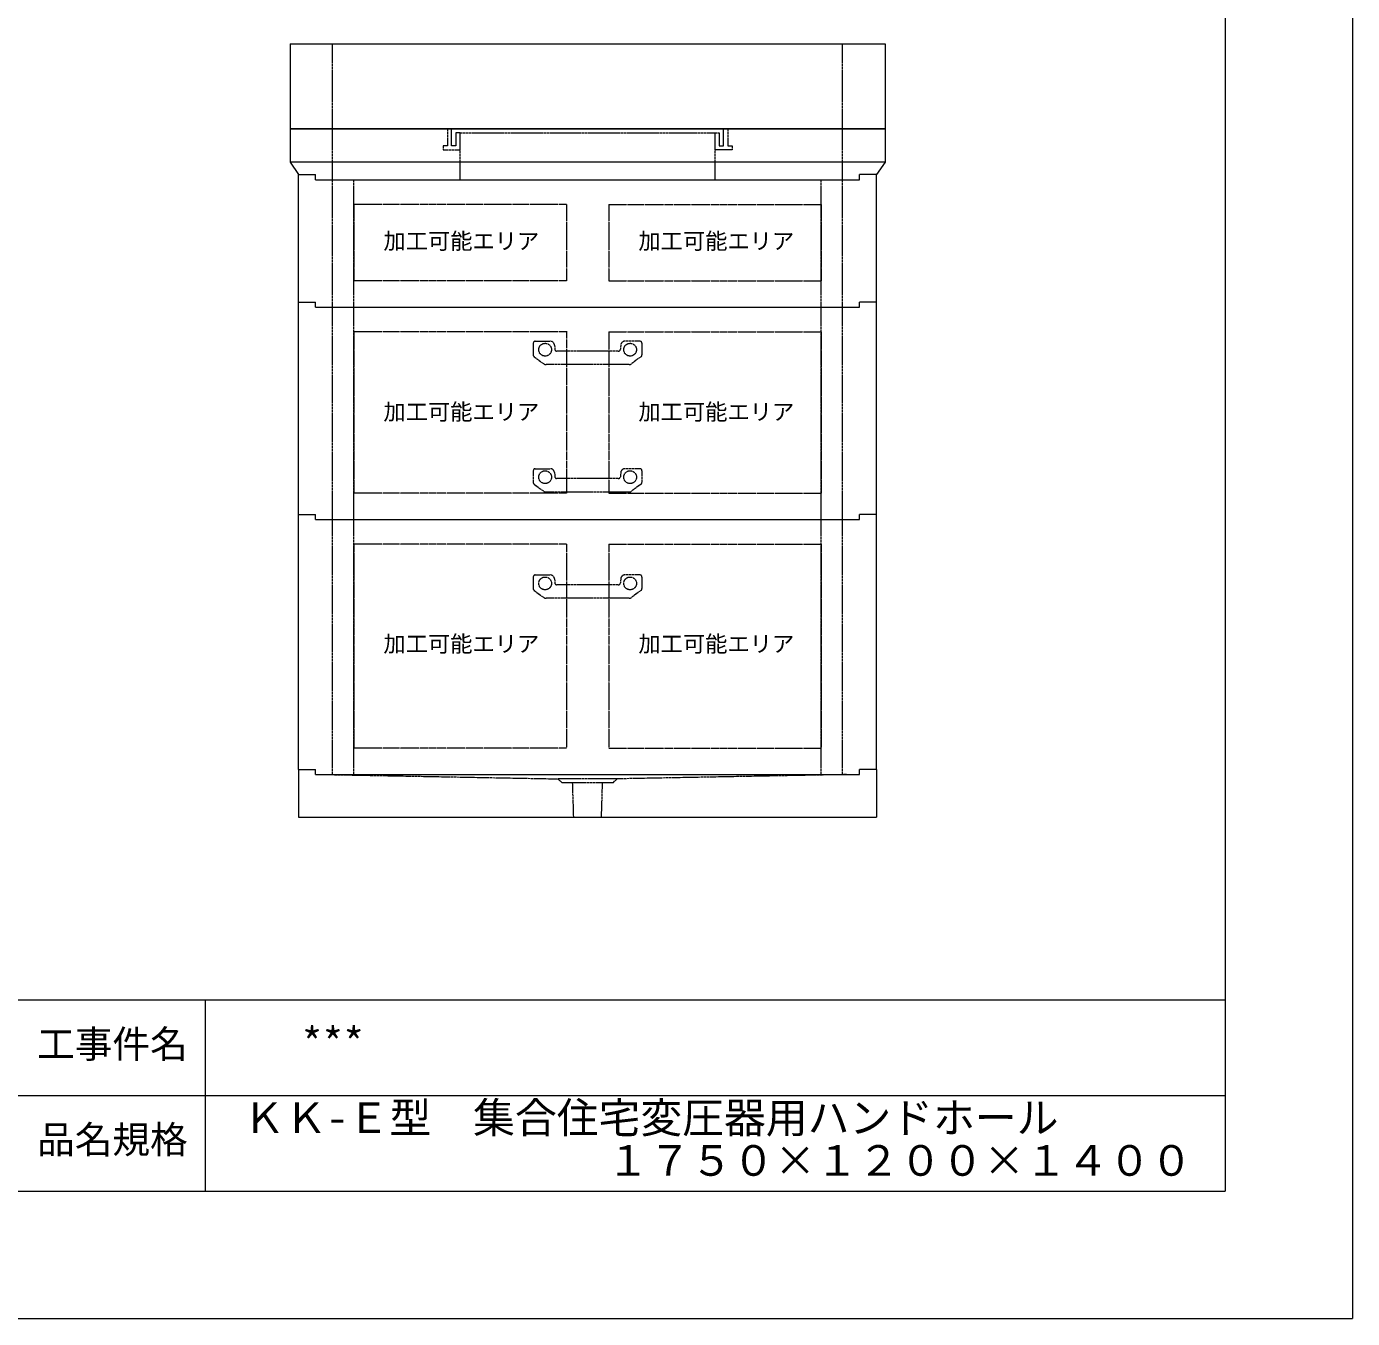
# Model space of a CAD drawing. Units: millimetres, scale not verified. Extents: x -4455 to 4455, y -3150 to 3150.
# Drawn here: x 1335 to 4455, y -3150 to -109 of the extents above; entities that cross this region are included whole.
import ezdxf
from ezdxf.enums import TextEntityAlignment as Align

# ---------------------------------------------------------------- set-up
doc = ezdxf.new("R2010")
doc.units = ezdxf.units.MM
doc.header["$LTSCALE"] = 20
doc.linetypes.add('LONG_DASHED1', pattern=[7, 6, -1])
doc.linetypes.add('LONG_DOUBLE_CHAIN', pattern=[21.8, 18, -1, 0.6, -0.6, 0.6, -1])
for name, color, linetype, lineweight in [('0-0_D-TTL', 7, 'Continuous', 9), ('0-1_Defpoints', 7, 'Continuous', 9), ('0-2_D-TTL-FRAM1', 134, 'Continuous', 9), ('0-3_D-TTL-TXT', 7, 'Continuous', 9), ('0-5_D-STR-STR3', 2, 'LONG_DASHED1', 9), ('0-6_D-STR', 7, 'Continuous', 9), ('0-7_D-STR-STR4', 134, 'LONG_DASHED1', 9), ('0-B_D-STR-STR5', 1, 'LONG_DOUBLE_CHAIN', 9)]:
    doc.layers.add(name, color=color, linetype=linetype, lineweight=lineweight)
doc.styles.add('ＭＳ ゴシック', font='')
doc.styles.get('ＭＳ ゴシック').set_extended_font_data('MS Gothic')

# ---------------------------------------------------------------- blocks, each defined once
blk = doc.blocks.new('A$C4DE05FD1')
at = {"layer": '0-0_D-TTL', "color": 134}
for p in [(114800, 76000), (4000, 4000)]:
    blk.add_line(p, (114800, 4000), dxfattribs=at)
at = {"layer": '0-1_Defpoints', "color": 134}
for p in [(118800, 84000), (0, 0)]:
    blk.add_line(p, (118800, 0), dxfattribs=at)
at = {"layer": '0-2_D-TTL-FRAM1'}
for p, q in [((38800, 10000), (114800, 10000)), ((82800, 10000), (82800, 4000)), ((64800, 7000), (114800, 7000))]:
    blk.add_line(p, q, dxfattribs=at)
at = {"layer": '0-3_D-TTL-TXT', "style": 'ＭＳ ゴシック'}
for s, p in [('工事件名', (77528.4, 7919.5)), ('品名規格', (77528.4, 4919.5))]:
    blk.add_text(s, height=866, dxfattribs=at).set_placement(p, align=Align.BOTTOM_LEFT)
blk = doc.blocks.new('A$C5E9138E8')
at = {"layer": '0-6_D-STR', "linetype": 'LONG_DASHED1'}
for p, q in [((-12000, 0), (-12000, 2400)), ((-6000, 0), (-6000, 2200)), ((6000, 0), (6000, 2200)), ((12000, 0), (12000, 2400))]:
    blk.add_line(p, q, dxfattribs=at)
at = {"layer": '0-6_D-STR'}
for p, q in [((14000, 820), (-14000, 820)), ((-13600, 240), (-12800, 240)), ((-12800, 0), (-12800, 240)), ((13600, 240), (12800, 240))]:
    blk.add_line(p, q, dxfattribs=at)
for points in [[(-14000, 2400), (14000, 2400), (14000, 820), (13600, 240)], [(-14000, 2400), (-14000, 820), (-13600, 240)], [(-12800, 0), (12800, 0), (12800, 240)]]:
    blk.add_lwpolyline(points, dxfattribs=at)
at = {"layer": '0-7_D-STR-STR4'}
for points in [[(-6600, 2400), (-6600, 1600), (-6800, 1600), (-6800, 1400), (-6000, 1400)], [(-6000, 2200), (-6200, 2200), (-6200, 1600), (-6400, 1600), (-6400, 2400)], [(-6000, 2200), (6000, 2200), (6200, 2200), (6200, 1600), (6400, 1600), (6400, 2400)], [(6600, 2400), (6600, 1600), (6800, 1600), (6800, 1400), (6000, 1400)]]:
    blk.add_lwpolyline(points, dxfattribs=at)
blk = doc.blocks.new('A$C613B1C2C')
at = {"layer": '0-6_D-STR'}
blk.add_line((-14000, 4000), (-14000, 0), dxfattribs=at)
at = {"layer": '0-6_D-STR', "linetype": 'LONG_DASHED1'}
for p, q in [((-12000, 0), (-12000, 4000)), ((12000, 0), (12000, 4000))]:
    blk.add_line(p, q, dxfattribs=at)
at = {"layer": '0-6_D-STR'}
blk.add_lwpolyline([(-14000, 4000), (14000, 4000), (14000, 0), (-14000, 0)], dxfattribs=at)
blk = doc.blocks.new('A$C78C0291E')
at = {"layer": '0-6_D-STR'}
for p, q in [((-13600, 240), (-13600, -2000)), ((-13600, 240), (-12800, 240)), ((-12800, 0), (-12800, 240)), ((-12800, 0), (12800, 0)), ((13600, 240), (12800, 240)), ((12800, 0), (12800, 240)), ((13600, 240), (13600, -2000)), ((-13600, -2000), (13600, -2000))]:
    blk.add_line(p, q, dxfattribs=at)
at = {"layer": '0-6_D-STR', "linetype": 'LONG_DASHED1'}
for p, q in [((-12180, 0), (-1400, -200)), ((12180, 0), (1400, -200)), ((-1200, -380), (-1400, -200)), ((1400, -200), (-1400, -200)), ((1200, -380), (-1200, -380)), ((-653.3, -2000), (-705, -380)), ((653.3, -2000), (705, -380)), ((1200, -380), (1400, -200))]:
    blk.add_line(p, q, dxfattribs=at)
blk = doc.blocks.new('A$C27DE69BD')
at = {"layer": '0-6_D-STR'}
for p, q in [((-13600, 240), (-12800, 240)), ((-13600, -9760), (-13600, 240)), ((-12800, 0), (-12800, 240)), ((-12800, 0), (12800, 0)), ((13600, 240), (12800, 240)), ((12800, 0), (12800, 240)), ((13600, -9760), (13600, 240)), ((-13600, -9760), (-12800, -9760)), ((-12800, -10000), (-12800, -9760)), ((13600, -9760), (12800, -9760)), ((12800, -10000), (12800, -9760)), ((-12800, -10000), (12800, -10000))]:
    blk.add_line(p, q, dxfattribs=at)
at = {"layer": '0-6_D-STR', "linetype": 'LONG_DASHED1'}
for p, q in [((-12000, -10000), (-12000, 0)), ((-11000, -10000), (-11000, 0)), ((11000, -10000), (11000, 0)), ((12000, -10000), (12000, 0))]:
    blk.add_line(p, q, dxfattribs=at)
at = {"layer": '0-B_D-STR-STR5'}
for p, q in [((-1000, -1160), (-11000, -1160)), ((-11000, -1160), (-11000, -8760)), ((-1000, -1120), (-1000, -8760)), ((1000, -1160), (11000, -1160)), ((1000, -1160), (1000, -8760)), ((11000, -1160), (11000, -8760)), ((-1000, -8760), (-11000, -8760)), ((1000, -8760), (11000, -8760))]:
    blk.add_line(p, q, dxfattribs=at)
blk = doc.blocks.new('A$C349817E5')
at = {"layer": '0-6_D-STR'}
for p, q in [((-13600, -5760), (-13600, 240)), ((-13600, 240), (-12800, 240)), ((-12800, 0), (-12800, 240)), ((-12800, 0), (12800, 0)), ((13600, 240), (12800, 240)), ((12800, 0), (12800, 240)), ((13600, -5760), (13600, 240)), ((-13600, -5760), (-12800, -5760)), ((-12800, -6000), (-12800, -5760)), ((-12800, -6000), (12800, -6000)), ((13600, -5760), (12800, -5760)), ((12800, -6000), (12800, -5760))]:
    blk.add_line(p, q, dxfattribs=at)
at = {"layer": '0-6_D-STR', "linetype": 'LONG_DASHED1'}
for p, q in [((-12000, -6000), (-12000, 0)), ((-11000, -6000), (-11000, 0)), ((11000, -6000), (11000, 0)), ((12000, -6000), (12000, 0))]:
    blk.add_line(p, q, dxfattribs=at)
at = {"layer": '0-B_D-STR-STR5'}
for p, q in [((-11000, -1160), (-11000, -4760)), ((-1000, -1160), (-11000, -1160)), ((-1000, -1160), (-1000, -4760)), ((1000, -1160), (11000, -1160)), ((1000, -1160), (1000, -4760)), ((11000, -1160), (11000, -4760)), ((-1000, -4760), (-11000, -4760)), ((1000, -4760), (11000, -4760))]:
    blk.add_line(p, q, dxfattribs=at)
blk = doc.blocks.new('A$C98b796f0')
at = {"layer": '0-6_D-STR'}
for p, q in [((-13600, -11760), (-13600, 240)), ((-13600, 240), (-12800, 240)), ((-12800, 0), (-12800, 240)), ((-12800, 0), (12800, 0)), ((13600, 240), (12800, 240)), ((12800, 0), (12800, 240)), ((13600, -11760), (13600, 240)), ((-13600, -11760), (-12800, -11760)), ((-12800, -12000), (-12800, -11760)), ((13600, -11760), (12800, -11760)), ((12800, -12000), (12800, -11760)), ((-12800, -12000), (12800, -12000))]:
    blk.add_line(p, q, dxfattribs=at)
at = {"layer": '0-6_D-STR', "linetype": 'LONG_DASHED1'}
for p, q in [((-12000, -12000), (-12000, 0)), ((-11000, -12000), (-11000, 0)), ((11000, -12000), (11000, 0)), ((12000, -12000), (12000, 0))]:
    blk.add_line(p, q, dxfattribs=at)
at = {"layer": '0-B_D-STR-STR5'}
for p, q in [((-11000, -1160), (-11000, -10760)), ((-1000, -1160), (-11000, -1160)), ((-1000, -1160), (-1000, -10760)), ((1000, -1160), (11000, -1160)), ((1000, -1160), (1000, -10760)), ((11000, -1160), (11000, -10760)), ((-1000, -10760), (-11000, -10760)), ((1000, -10760), (11000, -10760))]:
    blk.add_line(p, q, dxfattribs=at)
blk = doc.blocks.new('A$C27844A11')
at = {"layer": '0-5_D-STR-STR3'}
for p, q in [((-2560, 1000), (-2560, 453.5)), ((-2460, 1100), (-1758.4, 1100)), ((-1559.2, 917.4), (-1542, 721.3)), ((1442.4, 630), (-1442.4, 630)), ((1559.2, 917.4), (1542, 721.3)), ((2460, 1100), (1758.4, 1100)), ((2560, 1000), (2560, 453.5)), ((-2515.5, 370.3), (-2060.4, 33.6)), ((1949.4, 0), (-1949.4, 0)), ((2515.5, 370.3), (2060.4, 33.6))]:
    blk.add_line(p, q, dxfattribs=at)
for centre in [(-2000, 700), (2000, 700)]:
    blk.add_circle(centre, 300, dxfattribs=at)
for centre, radius, start, end in [((-2460, 1000), 100, 90, 180), ((-1758.4, 900), 200, 5, 90), ((-1442.4, 730), 100, 185, 270), ((1442.4, 730), 100, 270, 355), ((1758.4, 900), 200, 90, 175), ((2460, 1000), 100, 0, 90), ((-2460, 453.5), 100, 180, 236.30993), ((-1949.4, 200), 200, 236.30993, 270), ((1949.4, 200), 200, 270, 303.69007), ((2460, 453.5), 100, 303.69007, 0)]:
    blk.add_arc(centre, radius, start, end, dxfattribs=at)

msp = doc.modelspace()

# ---------------------------------------------------------------- block references
at = {"layer": '0-0_D-TTL', "xscale": 0.075, "yscale": 0.075}
msp.add_blockref('A$C4DE05FD1', (-4455, -3150), dxfattribs=at)
at = {"layer": '0-5_D-STR-STR3', "xscale": 0.05, "yscale": 0.05}
for p in [(2655, -905), (2655, -1205), (2655, -1455)]:
    msp.add_blockref('A$C27844A11', p, dxfattribs=at)
at = {"layer": '0-6_D-STR', "xscale": 0.05, "yscale": 0.05}
for name, p in [('A$C613B1C2C', (2655, -350)), ('A$C5E9138E8', (2655, -470)), ('A$C349817E5', (2655, -470)), ('A$C27DE69BD', (2655, -770)), ('A$C98b796f0', (2655, -1270)), ('A$C78C0291E', (2655, -1870))]:
    msp.add_blockref(name, p, dxfattribs=at)

# ---------------------------------------------------------------- texts
at = {"layer": '0-3_D-TTL-TXT', "style": 'ＭＳ ゴシック'}
for s, p in [('***', (1981.99, -2559.3)), ('ＫＫ-Ｅ型\u3000集合住宅変圧器用ハンドホール', (1844.49, -2735.22)), ('１７５０×１２００×１４００', (2700.88, -2835.81))]:
    msp.add_text(s, height=72.14, dxfattribs=at).set_placement(p, align=Align.BOTTOM_LEFT)
at = {"layer": '0-B_D-STR-STR5', "style": 'ＭＳ ゴシック'}
for p in [(2174.52, -644.98), (2774.52, -644.98), (2174.52, -1046.98), (2774.52, -1046.98), (2174.52, -1592.98), (2774.52, -1592.98)]:
    msp.add_text('加工可能エリア', height=38.42, dxfattribs=at).set_placement(p, align=Align.BOTTOM_LEFT)

doc.saveas('drawing.dxf')
